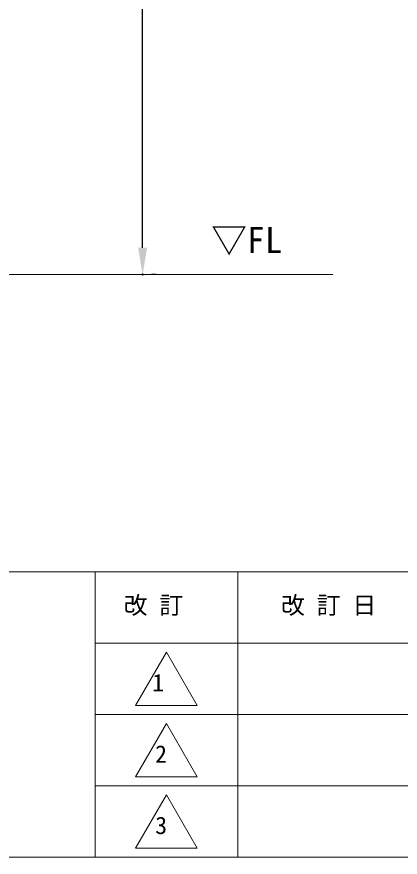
# Model space of a CAD drawing. Units: millimetres, scale not verified. Extents: x -203 to 203, y -143 to 143.
# Drawn here: x -84.6 to -52.4, y -138 to -67.3 of the extents above; entities that cross this region are included whole.
import ezdxf
from ezdxf.enums import TextEntityAlignment as Align

# ---------------------------------------------------------------- set-up
doc = ezdxf.new("R2010")
doc.units = ezdxf.units.MM
doc.header["$LTSCALE"] = 0.5
doc.header["$PDMODE"] = 32
doc.header["$PDSIZE"] = 0.1
for name, color, linetype, lineweight in [('0-1_DIMENSION_LINES$02_DIMENSI', 7, 'Continuous', 25), ('0-3_図面_FORMAT$03_TEXT', 7, 'Continuous', 18), ('0-4_図面_FORMAT$01_WAKU$OUT_LINE', 6, 'Continuous', 18), ('0-5_図面_FORMAT$01_WAKU$SUB_LINE', 7, 'Continuous', 18), ('0-8_DIMENSION_LINES$03_LINES', 7, 'Continuous', 18)]:
    doc.layers.add(name, color=color, linetype=linetype, lineweight=lineweight)
doc.layers.add('0-2_DEFPOINTS', color=7, linetype='Continuous')
doc.styles.add('ＭＳ ゴシック', font='')
doc.styles.get('ＭＳ ゴシック').set_extended_font_data('MS Gothic')

# ---------------------------------------------------------------- blocks, each defined once
blk = doc.blocks.new('D5')
at = {"layer": '0-1_DIMENSION_LINES$02_DIMENSI'}
for p, q in [((2671, 1248.2495), (2671, 1352.4624)), ((2672.125, 1246), (2671.75, 1246))]:
    blk.add_line(p, q, dxfattribs=at)
blk.add_solid([(2670.6251, 1248.2495), (2671.3749, 1248.2495), (2671, 1246)], dxfattribs=at)
at = {"layer": '0-2_DEFPOINTS'}
blk.add_point((2671, 1246), dxfattribs=at)

msp = doc.modelspace()

# ---------------------------------------------------------------- linework, layer by layer
at = {"layer": '0-3_図面_FORMAT$03_TEXT'}
for p, q in [((-72, -120.75), (-74.5981, -125.25)), ((-69.4019, -125.25), (-72, -120.75)), ((-74.5981, -125.25), (-69.4019, -125.25)), ((-72, -126.75), (-74.5981, -131.25)), ((-69.4019, -131.25), (-72, -126.75)), ((-74.5981, -131.25), (-69.4019, -131.25)), ((-72, -132.75), (-74.5981, -137.25)), ((-69.4019, -137.25), (-72, -132.75)), ((-74.5981, -137.25), (-69.4019, -137.25))]:
    msp.add_line(p, q, dxfattribs=at)
at = {"layer": '0-4_図面_FORMAT$01_WAKU$OUT_LINE'}
for p, q in [((198, -114), (-198, -114)), ((-78, -114), (-78, -138)), ((198, -120), (-78, -120)), ((-198, -138), (198, -138))]:
    msp.add_line(p, q, dxfattribs=at)
at = {"layer": '0-5_図面_FORMAT$01_WAKU$SUB_LINE'}
for p, q in [((-66, -114), (-66, -138)), ((12, -126), (-78, -126)), ((12, -132), (-78, -132))]:
    msp.add_line(p, q, dxfattribs=at)
at = {"layer": '0-8_DIMENSION_LINES$03_LINES'}
msp.add_lwpolyline([(-58, -89), (-183, -89), (-183, 111)], dxfattribs=at)

# ---------------------------------------------------------------- block references
at = {"layer": '0-1_DIMENSION_LINES$02_DIMENSI'}
msp.add_blockref('D5', (-2745, -1335), dxfattribs=at)

# ---------------------------------------------------------------- texts
at = {"layer": '0-1_DIMENSION_LINES$02_DIMENSI', "style": 'ＭＳ ゴシック'}
msp.add_text('▽FL', height=2.199, dxfattribs=at).set_placement((-68.2325, -87.8477), align=Align.BOTTOM_LEFT)
at = {"layer": '0-3_図面_FORMAT$03_TEXT', "style": 'ＭＳ ゴシック'}
for s, p in [('改 訂', (-75.5838, -117.9799)), ('改 訂 日', (-62.3608, -117.9799)), ('1', (-73.1918, -124.4965)), ('2', (-72.9498, -130.4965)), ('3', (-72.9398, -136.4965))]:
    msp.add_text(s, height=1.466, dxfattribs=at).set_placement(p, align=Align.BOTTOM_LEFT)

doc.saveas('drawing.dxf')
